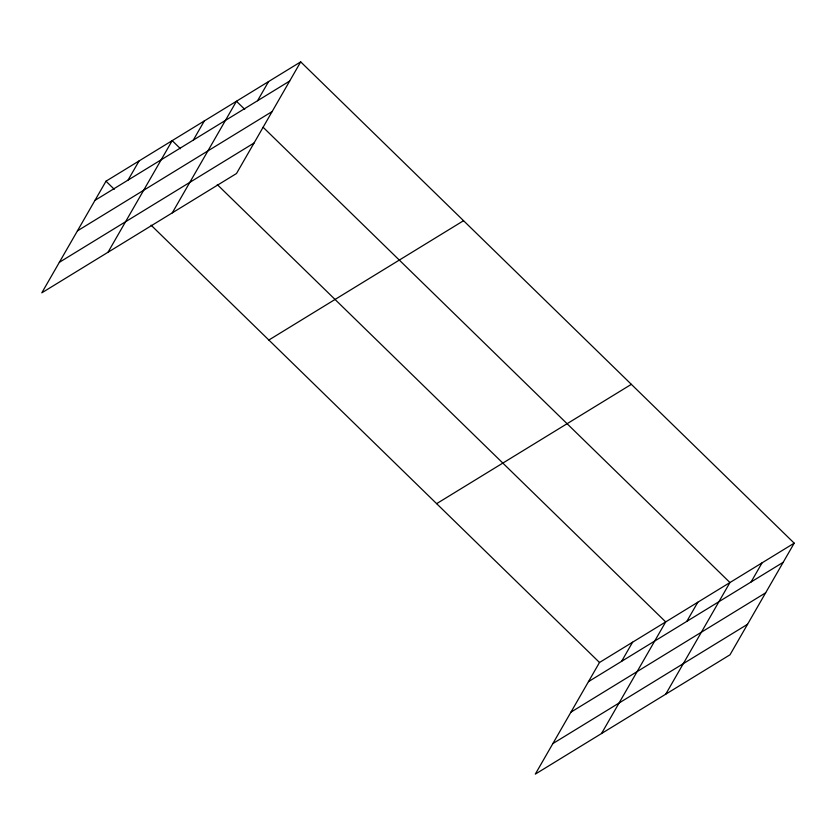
<?xml version="1.0" encoding="UTF-8"?>
<svg xmlns="http://www.w3.org/2000/svg" width="836" height="836" viewBox="0 0 836 836"><rect width="100%" height="100%" fill="white"/><g stroke="black" fill="none" stroke-linecap="round" stroke-linejoin="round"><path stroke-width="1.25" d="M300.699 61.874L105.994 181.203L41.8 292.84L236.504 173.512L300.699 61.874L794.2 543.16L730.006 654.797L535.301 774.126L599.496 662.488L794.2 543.16M128.086 180.064L139.089 160.92M108.001 252.273L172.195 140.636L180.471 148.714M193.315 140.093L204.318 120.948M172.258 212.898L236.452 101.26L244.729 109.328M257.561 100.717L268.575 81.573M621.587 661.349L632.591 642.205M601.502 733.548L665.696 621.911L217.276 184.599M686.805 621.367L697.82 602.223M665.749 694.173L729.943 582.535L263.131 127.281M751.062 581.992L762.077 562.847M94.98 200.358L289.695 81.029M77.434 230.872L272.139 111.543M59.346 262.326L254.06 142.998M268.847 340.033L463.552 220.704M436.632 503.659L631.347 384.341M588.481 681.633L783.186 562.304M570.936 712.157L765.64 592.828M552.847 743.601L747.562 624.273M105.994 181.203L114.271 189.281M151.076 225.177L599.496 662.488"/></g></svg>
